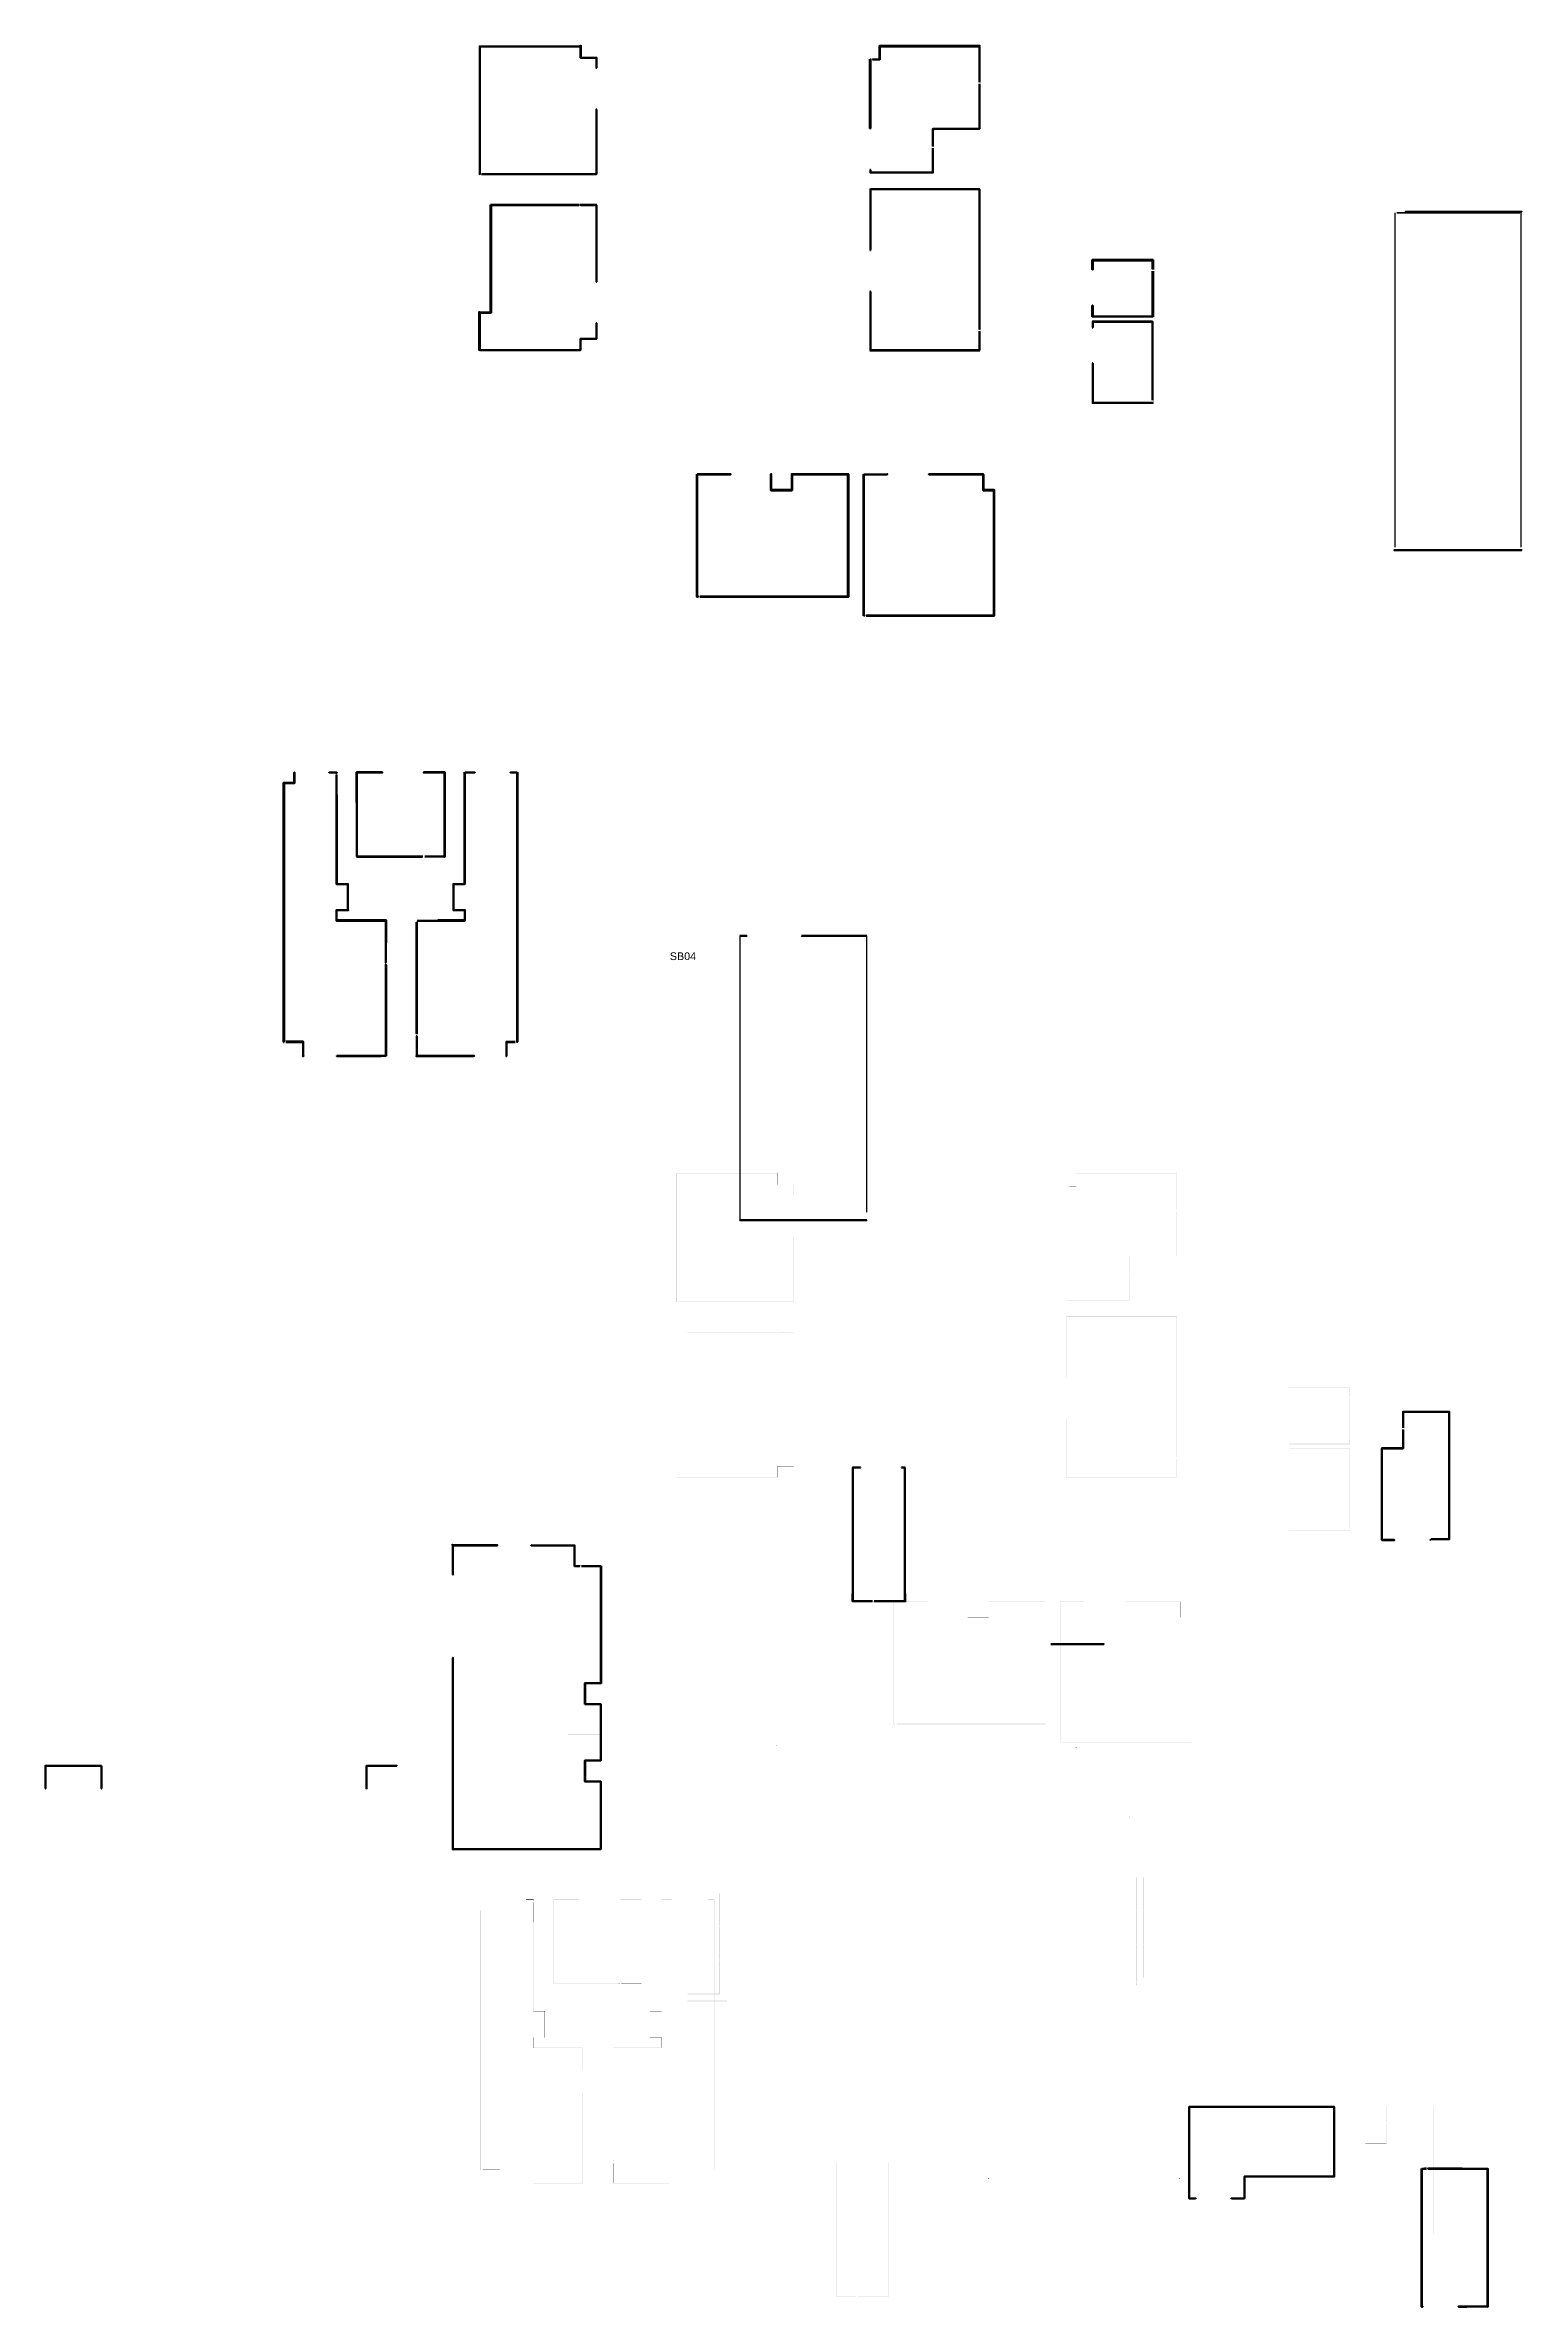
# Model space of a CAD drawing. Header units: millimetres. Extents: x -3817 to 677485, y -22715 to 103890.
# Drawn here: x 380994 to 420079, y 44033 to 103890 of the extents above; entities that cross this region are included whole.
import ezdxf

# ---------------------------------------------------------------- set-up
doc = ezdxf.new("R2010")
doc.units = ezdxf.units.MM
doc.layers.add('PDF _Геометрия', color=7, linetype='Continuous', true_color=0x1d1d1d)
doc.layers.add('PDF _Сплошная заливка', color=7, linetype='Continuous', true_color=0xffffff)
doc.layers.add('PDF _Текст', color=7, linetype='Continuous')
doc.styles.add('PDF GOST-Common', font='arial.ttf')

msp = doc.modelspace()

# ---------------------------------------------------------------- hatches: boundary and pattern name
at = {"layer": 'PDF _Сплошная заливка', "true_color": 0x3f92ba, "transparency": 33554559}
for points in [[(400350, 74022), (400373, 74022), (400373, 74033), (397694, 74033), (397694, 74022), (399599, 74022)], [(397694, 70628), (397700, 70628), (397700, 70639), (397705, 70639), (397705, 74022), (397694, 74022), (397694, 70834)], [(400373, 73733), (400384, 73733), (400384, 74053), (400373, 74053), (400373, 74022)], [(410102, 74022), (410934, 74022), (410934, 74033), (408284, 74033), (408284, 74022), (408602, 74022)], [(409712, 70673), (409712, 70684), (408045, 70684), (408045, 70673), (408602, 70673)], [(410102, 70242), (410934, 70242), (410934, 70253), (408034, 70253), (408034, 70242), (408602, 70242)], [(415315, 68358), (415530, 68358), (415530, 68369), (413921, 68369), (413921, 68358), (414022, 68358)], [(415530, 66863), (415530, 66874), (413921, 66874), (413921, 66863), (414022, 66863)], [(415519, 66732), (415519, 66743), (413921, 66743), (413921, 66732), (414022, 66732)], [(400384, 65973), (400384, 65984), (397705, 65984), (397705, 65973), (399599, 65973)], [(400373, 65984), (400384, 65984), (400384, 66284), (400373, 66284), (400373, 66162)], [(400404, 66273), (400804, 66273), (400804, 66284), (400384, 66284), (400384, 66273)], [(410852, 65973), (410945, 65973), (410945, 65984), (408034, 65984), (408034, 65973), (410102, 65973)], [(415530, 64573), (415530, 64584), (413921, 64584), (413921, 64573), (415315, 64573)], [(403454, 59453), (403465, 59453), (403465, 62703), (403454, 62703), (403454, 59621)], [(404344, 62692), (404344, 62703), (403465, 62703), (403465, 62692), (404100, 62692)], [(405424, 62272), (405964, 62272), (405964, 62283), (405413, 62283), (405413, 62272)], [(407453, 62692), (407453, 62703), (405964, 62703), (405964, 62692), (407101, 62692)], [(407864, 58953), (407875, 58953), (407875, 62692), (407864, 62692), (407864, 59621)], [(411033, 62283), (411044, 62283), (411044, 62692), (411033, 62692), (411033, 62303)], [(393924, 54802), (393924, 54813), (393724, 54813), (393724, 54802), (393913, 54802)], [(394444, 52573), (394455, 52573), (394455, 54813), (394444, 54813), (394444, 54015)], [(398693, 47674), (398704, 47674), (398704, 54802), (398693, 54802), (398693, 48408)], [(393923, 51863), (393924, 51863), (393924, 54208), (393913, 54208), (393913, 51863)], [(394223, 51852), (394223, 51862), (393913, 51863), (393913, 51852), (393944, 51852)], [(394223, 51154), (394224, 51154), (394223, 51862), (394213, 51862), (394213, 51154)], [(397005, 51852), (397315, 51852), (397315, 51863), (397005, 51862), (397005, 51853)], [(393924, 50882), (393923, 51164), (393913, 51164), (393913, 50882), (393923, 50882)], [(395098, 50882), (395218, 50882), (395218, 50893), (393924, 50892), (393924, 50882), (393946, 50882)], [(397284, 50882), (397315, 50882), (397315, 50893), (396029, 50892), (396045, 50882), (396599, 50882)], [(397284, 51154), (397304, 51154), (397304, 51164), (397005, 51164), (397005, 51154)], [(397305, 50893), (397315, 50893), (397315, 51164), (397304, 51164), (397305, 50913)], [(395098, 47293), (395229, 47293), (395229, 47304), (393924, 47304), (393924, 47293)], [(397524, 47293), (397524, 47303), (396040, 47304), (396040, 47293), (396599, 47293)]]:
    msp.add_hatch(color=135, dxfattribs=at).paths.add_polyline_path(points)
h = msp.add_hatch(color=135, dxfattribs=at)
h.paths.add_polyline_path([(400804, 70639), (400804, 72353), (400793, 72353), (400793, 70639)], flags=0)
h.paths.add_polyline_path([(400793, 73453), (400804, 73453), (400804, 73722), (400793, 73722), (400793, 73637)], flags=0)
h = msp.add_hatch(color=135, dxfattribs=at)
h.paths.add_polyline_path([(408050, 73672), (408055, 73672), (408074, 73683), (408050, 73683)], flags=0)
h.paths.add_polyline_path([(408179, 73672), (408240, 73672), (408240, 73683), (408095, 73683), (408101, 73672)], flags=0)
h.paths.add_polyline_path([(408284, 73672), (408284, 73683), (408245, 73683), (408245, 73672)], flags=0)
h = msp.add_hatch(color=135, dxfattribs=at)
h.paths.add_polyline_path([(410934, 71833), (410945, 71833), (410945, 73025), (410934, 73031), (410934, 71844)], flags=0)
h.paths.add_polyline_path([(410945, 73071), (410945, 74053), (410934, 74053), (410934, 73078), (410938, 73075)], flags=0)
h = msp.add_hatch(color=135, dxfattribs=at)
h.paths.add_polyline_path([(409712, 70684), (409712, 71323), (409701, 71330), (409701, 70684)], flags=0)
h.paths.add_polyline_path([(409712, 71370), (409712, 71844), (409701, 71844), (409701, 71376), (409708, 71372)], flags=0)
h = msp.add_hatch(color=135, dxfattribs=at)
h.paths.add_polyline_path([(397750, 70628), (398295, 70631), (398295, 70639), (397756, 70639), (397750, 70629)], flags=0)
h.paths.add_polyline_path([(400804, 70628), (400804, 70639), (398300, 70639), (398300, 70628), (400350, 70628)], flags=0)
h.paths.add_polyline_path([(397710, 70628), (397729, 70629), (397710, 70639), (397705, 70639), (397705, 70628)], flags=0)
h = msp.add_hatch(color=135, dxfattribs=at)
h.paths.add_polyline_path([(408045, 65984), (408045, 67533), (408034, 67533), (408034, 65984)], flags=0)
h.paths.add_polyline_path([(408034, 68633), (408045, 68633), (408045, 70242), (408034, 70242), (408034, 68965)], flags=0)
h = msp.add_hatch(color=135, dxfattribs=at)
h.paths.add_polyline_path([(410945, 65984), (410943, 66476), (410934, 66481), (410934, 65984)], flags=0)
h.paths.add_polyline_path([(410945, 66521), (410945, 70253), (410934, 70253), (410934, 66528), (410943, 66522)], flags=0)
h = msp.add_hatch(color=135, dxfattribs=at)
h.paths.add_polyline_path([(399599, 69822), (399788, 69822), (399788, 69833), (397994, 69833), (397994, 69822), (398099, 69822)], flags=0)
h.paths.add_polyline_path([(400804, 69822), (400804, 69833), (400388, 69833), (400388, 69822), (400793, 69822)], flags=0)
h.paths.add_polyline_path([(400378, 69822), (400383, 69824), (400383, 69833), (400359, 69833), (400375, 69824)], flags=0)
h.paths.add_polyline_path([(400332, 69822), (400338, 69833), (399793, 69833), (399793, 69822), (400053, 69822)], flags=0)
h = msp.add_hatch(color=135, dxfattribs=at)
h.paths.add_polyline_path([(415519, 66863), (415530, 66863), (415530, 68071), (415519, 68077), (415519, 67893)], flags=0)
h.paths.add_polyline_path([(415530, 68117), (415530, 68358), (415519, 68358), (415519, 68123)], flags=0)
h = msp.add_hatch(color=135, dxfattribs=at)
h.paths.add_polyline_path([(415530, 64584), (415529, 64605), (415519, 64611), (415519, 64584)], flags=0)
h.paths.add_polyline_path([(415530, 64651), (415530, 66743), (415519, 66743), (415519, 64658), (415529, 64651)], flags=0)
at = {"layer": 'PDF _Сплошная заливка', "true_color": 0xa9f3f5, "transparency": 33554559}
for points in [[(395005, 63643), (395014, 63643), (395014, 64184), (395005, 64184), (395005, 63797)], [(395483, 60533), (395708, 60533), (395708, 60542), (395279, 60542), (395279, 60533), (395308, 60533)], [(395288, 58483), (395699, 58483), (395699, 58492), (395279, 58492), (395279, 58483)], [(395699, 56133), (395708, 56133), (395708, 57934), (395699, 57934), (395699, 56142)], [(395699, 56133), (395699, 56142), (391787, 56142), (391787, 56133), (394733, 56133)]]:
    msp.add_hatch(color=131, dxfattribs=at).paths.add_polyline_path(points)
h = msp.add_hatch(color=131, dxfattribs=at)
h.paths.add_polyline_path([(395699, 63634), (395699, 63643), (395334, 63643), (395334, 63634), (395483, 63634)], flags=0)
h.paths.add_polyline_path([(395139, 63634), (395144, 63634), (395159, 63643), (395139, 63642)], flags=0)
h.paths.add_polyline_path([(395329, 63634), (395329, 63643), (395186, 63641), (395190, 63634), (395268, 63634)], flags=0)
h.paths.add_polyline_path([(395005, 63634), (395134, 63634), (395134, 63643), (395005, 63643)], flags=0)
at = {"layer": 'PDF _Сплошная заливка', "true_color": 0x3f92ba, "transparency": 33554559}
h = msp.add_hatch(color=135, dxfattribs=at)
h.paths.add_polyline_path([(411033, 62692), (411044, 62692), (411044, 62703), (409594, 62703), (409594, 62692), (410102, 62692)], flags=0)
h.paths.add_polyline_path([(408494, 62692), (408494, 62703), (407864, 62703), (407864, 62692), (407875, 62692)], flags=0)
h = msp.add_hatch(color=135, dxfattribs=at)
h.paths.add_polyline_path([(407464, 59453), (407464, 59464), (403538, 59464), (403532, 59453), (407101, 59453)], flags=0)
h.paths.add_polyline_path([(403485, 59453), (403492, 59464), (403465, 59464), (403465, 59453), (403474, 59453)], flags=0)
at = {"layer": 'PDF _Сплошная заливка', "transparency": 33554559}
h = msp.add_hatch(color=1, dxfattribs=at)
h.paths.add_polyline_path([(395687, 59171), (395687, 59191), (394835, 59190), (394835, 59171), (395086, 59171)], flags=0)
h.paths.add_polyline_path([(394816, 59171), (394816, 59191), (394812, 59190), (394812, 59171)], flags=0)
for points in [[(400376, 58875), (400376, 58879), (400361, 58879), (400361, 58894), (400356, 58894), (400356, 58875), (400372, 58875)], [(408283, 58825), (408287, 58825), (408287, 58845), (408283, 58845), (408283, 58829), (408268, 58829), (408268, 58825), (408272, 58825)], [(409689, 56986), (409689, 57001), (409705, 57001), (409705, 57006), (409686, 57005), (409686, 56986)], [(409896, 52539), (409896, 52622), (409877, 52622), (409877, 52638), (409896, 52638), (409896, 53622), (409882, 53622), (409882, 53638), (409896, 53638), (409896, 54522), (409877, 54522), (409877, 54538), (409896, 54538), (409896, 55399), (409876, 55399), (409877, 52539), (409882, 52539)], [(397993, 52119), (399038, 52119), (399038, 52139), (397996, 52139), (397996, 52125), (397993, 52125)], [(398857, 52301), (398857, 52321), (397996, 52321), (397996, 52301), (398087, 52301)], [(417730, 45950), (417738, 45950), (417738, 49340), (417730, 49340), (417730, 45958)], [(415945, 48361), (416497, 48361), (416497, 48369), (415937, 48369), (415937, 48361)], [(401932, 44310), (401940, 44310), (401940, 47852), (401932, 47852), (401932, 44510)], [(403314, 44318), (403322, 44318), (403322, 47852), (403314, 47852), (403314, 44778)], [(405966, 47425), (405966, 47445), (405952, 47445), (405952, 47440), (405947, 47440), (405947, 47425), (405952, 47425)], [(411036, 47426), (411036, 47440), (411032, 47440), (411032, 47445), (411016, 47445), (411016, 47426), (411032, 47426)]]:
    msp.add_hatch(color=1, dxfattribs=at).paths.add_polyline_path(points)
at = {"layer": 'PDF _Сплошная заливка', "true_color": 0x3f92ba, "transparency": 33554559}
h = msp.add_hatch(color=135, dxfattribs=at)
h.paths.add_polyline_path([(411324, 58953), (411324, 58964), (407938, 58964), (407932, 58953), (410102, 58953)], flags=0)
h.paths.add_polyline_path([(407885, 58953), (407892, 58964), (407875, 58964), (407875, 58953)], flags=0)
at = {"layer": 'PDF _Сплошная заливка', "transparency": 33554559}
h = msp.add_hatch(color=1, dxfattribs=at)
h.paths.add_polyline_path([(410058, 52731), (410078, 52731), (410078, 53622), (410058, 53622)], flags=0)
h.paths.add_polyline_path([(410058, 53638), (410078, 53638), (410078, 54522), (410058, 54522), (410058, 54122)], flags=0)
h.paths.add_polyline_path([(410058, 54538), (410078, 54538), (410078, 55399), (410058, 55399)], flags=0)
at = {"layer": 'PDF _Сплошная заливка', "true_color": 0x3f92ba, "transparency": 33554559}
h = msp.add_hatch(color=135, dxfattribs=at)
h.paths.add_polyline_path([(392525, 47669), (392525, 47670), (392514, 47669)], flags=0)
h.paths.add_polyline_path([(392514, 47681), (392525, 47681), (392525, 54522), (392514, 54522), (392514, 48408)], flags=0)
h = msp.add_hatch(color=135, dxfattribs=at)
h.paths.add_polyline_path([(393913, 54208), (393924, 54208), (393924, 54741), (393913, 54734), (393913, 54474)], flags=0)
h.paths.add_polyline_path([(393913, 54781), (393924, 54787), (393924, 54802), (393913, 54802), (393913, 54798)], flags=0)
h = msp.add_hatch(color=135, dxfattribs=at)
h.paths.add_polyline_path([(396599, 54802), (396773, 54802), (396773, 54813), (396224, 54813), (396224, 54802)], flags=0)
h.paths.add_polyline_path([(395124, 54802), (395124, 54813), (394455, 54813), (394455, 54802), (395098, 54802)], flags=0)
h = msp.add_hatch(color=135, dxfattribs=at)
h.paths.add_polyline_path([(398693, 54802), (398704, 54802), (398704, 54813), (398524, 54813), (398524, 54802)], flags=0)
h.paths.add_polyline_path([(397304, 54802), (397574, 54802), (397574, 54813), (397304, 54813)], flags=0)
at = {"layer": 'PDF _Сплошная заливка', "transparency": 33554559}
h = msp.add_hatch(color=1, dxfattribs=at)
h.paths.add_polyline_path([(398836, 52300), (398856, 52300), (398856, 53202), (398836, 53202)], flags=0)
h.paths.add_polyline_path([(398836, 53218), (398856, 53218), (398856, 54102), (398836, 54102)], flags=0)
h.paths.add_polyline_path([(398836, 54118), (398856, 54118), (398856, 54979), (398836, 54979), (398836, 54122)], flags=0)
at = {"layer": 'PDF _Сплошная заливка', "true_color": 0x3f92ba, "transparency": 33554559}
h = msp.add_hatch(color=135, dxfattribs=at)
h.paths.add_polyline_path([(396774, 52573), (396784, 52573), (396784, 52584), (396774, 52584)], flags=0)
h.paths.add_polyline_path([(396174, 52573), (396174, 52584), (394455, 52584), (394455, 52573), (395098, 52573)], flags=0)
h = msp.add_hatch(color=135, dxfattribs=at)
h.paths.add_polyline_path([(396242, 52573), (396774, 52573), (396773, 52584), (396248, 52584)], flags=0)
h.paths.add_polyline_path([(396195, 52573), (396202, 52584), (396174, 52584), (396174, 52573), (396184, 52573)], flags=0)
h = msp.add_hatch(color=135, dxfattribs=at)
h.paths.add_polyline_path([(395229, 47304), (395229, 49698), (395218, 49698), (395218, 47304)], flags=0)
h.paths.add_polyline_path([(395218, 50298), (395229, 50298), (395229, 50893), (395218, 50893), (395218, 50882)], flags=0)
at = {"layer": 'PDF _Сплошная заливка', "transparency": 33554559}
h = msp.add_hatch(color=1, dxfattribs=at)
h.paths.add_polyline_path([(416497, 48361), (416505, 48361), (416505, 48860), (416497, 48865), (416497, 48369)], flags=0)
h.paths.add_polyline_path([(416505, 48906), (416505, 49332), (416497, 49332), (416497, 48911), (416502, 48908)], flags=0)
at = {"layer": 'PDF _Сплошная заливка', "true_color": 0x3f92ba, "transparency": 33554559}
h = msp.add_hatch(color=135, dxfattribs=at)
h.paths.add_polyline_path([(396029, 47304), (396040, 47304), (396040, 47830), (396029, 47837), (396029, 47304)], flags=0)
h.paths.add_polyline_path([(396040, 47877), (396040, 47904), (396029, 47904), (396029, 47883)], flags=0)
h = msp.add_hatch(color=135, dxfattribs=at)
h.paths.add_polyline_path([(393024, 47670), (393024, 47681), (392571, 47681), (392571, 47670), (392848, 47670)], flags=0)
h.paths.add_polyline_path([(392526, 47670), (392526, 47681), (392514, 47681), (392514, 47670)], flags=0)
at = {"layer": 'PDF _Сплошная заливка', "transparency": 33554559}
h = msp.add_hatch(color=1, dxfattribs=at)
h.paths.add_polyline_path([(403322, 47852), (403322, 47860), (403236, 47860), (403236, 47852), (403314, 47852)], flags=0)
h.paths.add_polyline_path([(401932, 47852), (402136, 47852), (402136, 47860), (401932, 47860)], flags=0)
at = {"layer": 'PDF _Сплошная заливка', "true_color": 0xa9f3f5, "transparency": 33554559}
h = msp.add_hatch(color=131, dxfattribs=at)
h.paths.add_polyline_path([(419175, 47684), (419184, 47684), (419184, 47693), (417594, 47693), (417594, 47684), (418621, 47684)], flags=0)
h.paths.add_polyline_path([(417424, 47684), (417554, 47685), (417554, 47693), (417424, 47693)], flags=0)
at = {"layer": 'PDF _Сплошная заливка', "transparency": 33554559}
h = msp.add_hatch(color=1, dxfattribs=at)
h.paths.add_polyline_path([(402499, 44310), (403332, 44310), (403332, 44318), (402504, 44318), (402501, 44314)], flags=0)
h.paths.add_polyline_path([(402453, 44310), (402458, 44318), (401940, 44318), (401940, 44310), (402442, 44310)], flags=0)
at = {"layer": 'PDF _Сплошная заливка', "true_color": 0xa9f3f5, "transparency": 33554559}
h = msp.add_hatch(color=131, dxfattribs=at)
h.paths.add_polyline_path([(419184, 44033), (419184, 44042), (418404, 44042), (418404, 44033), (418621, 44033)], flags=0)
h.paths.add_polyline_path([(417454, 44033), (417454, 44042), (417433, 44042), (417433, 44033)], flags=0)

# ---------------------------------------------------------------- linework, layer by layer
at = {"layer": 'PDF _Геометрия', "color": 135, "lineweight": 9, "true_color": 0x3f92ba}
for points in [[(395163, 103870), (392484, 103870), (392484, 103859), (392484, 100465), (392490, 100465)], [(395174, 103890), (395163, 103890)], [(395594, 103290), (395594, 103559), (395594, 103570), (395174, 103570)], [(405734, 102908), (405734, 103870), (405734, 103890), (405723, 103890)], [(402835, 103520), (402824, 103520)], [(402864, 103520), (402840, 103520)], [(403030, 103520), (402885, 103520)], [(403074, 103520), (403035, 103520)], [(404522, 101670), (405723, 101670), (405734, 101670), (405734, 102862)], [(393090, 100465), (395594, 100465), (395594, 100476), (395594, 102190)], [(402824, 100590), (402824, 100510), (402835, 100510), (404502, 100510), (404502, 100521), (404502, 101160)], [(404502, 101206), (404502, 101670)], [(392495, 100465), (392519, 100465)], [(392540, 100465), (393085, 100465)], [(405734, 96358), (405734, 100090), (405723, 100090), (402824, 100090), (402824, 100079), (402824, 98470)], [(392784, 99670), (392784, 99659)], [(395594, 97630), (395594, 99659), (395594, 99670)], [(408711, 98206), (408711, 98195)], [(402824, 97370), (402824, 95821), (402824, 95810)], [(392495, 96840), (392484, 96840)], [(395194, 96110), (395594, 96110), (395594, 96121), (395594, 96530)], [(410319, 96711), (410319, 96700), (408711, 96700), (408722, 96700)], [(408711, 96700), (408711, 96711)], [(408711, 96580), (408711, 96569), (408711, 96421)], [(410319, 96700), (410308, 96700)], [(410308, 96580), (410319, 96580), (410319, 94488)], [(392484, 95810), (392495, 95810), (395174, 95810), (395174, 95821), (395174, 96110)], [(405734, 95810), (405734, 95821), (405734, 96312)], [(410319, 94442), (410319, 94421), (410319, 94410), (408711, 94410), (408711, 94421), (408711, 95471)]]:
    msp.add_lwpolyline(points, dxfattribs=at)
at = {"layer": 'PDF _Геометрия', "color": 135, "lineweight": 70, "true_color": 0x3f92ba}
for points in [[(392500, 100476), (392495, 100476), (392495, 103859), (395163, 103859), (395163, 103570), (395163, 103559), (395583, 103559), (395583, 103290), (395594, 103290)], [(395163, 103890), (395163, 103870)], [(395174, 103570), (395174, 103890)], [(402891, 103509), (403074, 103509), (403085, 103509), (403085, 103859), (405723, 103859), (405723, 102914)], [(405723, 103890), (405723, 103870), (403074, 103870), (403074, 103859), (403074, 103520)], [(402824, 103520), (402824, 101690), (402835, 101690), (402835, 103509), (402845, 103509)], [(405723, 102868), (405723, 101681), (404502, 101681), (404491, 101681), (404491, 101213)], [(395594, 102190), (395583, 102190), (395583, 100476), (392546, 100476)], [(404491, 101167), (404491, 100521), (402835, 100521), (402835, 100590), (402824, 100590)], [(404502, 101670), (404522, 101670)], [(402824, 98470), (402835, 98470), (402835, 100079), (405723, 100079), (405723, 96364)], [(394578, 99670), (392784, 99670)], [(392784, 99659), (395122, 99659)], [(395128, 99670), (394583, 99670)], [(395173, 99670), (395149, 99670)], [(395168, 99659), (395583, 99659), (395583, 97630), (395594, 97630)], [(395594, 99670), (395178, 99670)], [(408711, 98206), (408722, 98206), (408722, 97951), (408711, 97951), (408711, 98206), (410319, 98206), (410319, 98195), (410319, 97954)], [(410308, 97960), (410308, 98195), (408711, 98195)], [(410308, 96700), (410308, 97914)], [(410319, 97908), (410319, 96700)], [(405723, 96318), (405723, 95821), (402835, 95821), (402835, 97370), (402824, 97370)], [(408711, 96700), (408711, 97001), (408722, 97001), (408722, 96700)], [(392484, 96840), (392484, 95810)], [(395594, 96530), (395583, 96530), (395583, 96121), (395174, 96121), (395163, 96121), (395163, 95821), (392495, 95821), (392495, 96840)], [(408711, 96711), (410319, 96711)], [(408711, 96580), (410308, 96580)], [(410308, 94494), (410308, 96569), (408722, 96569), (408722, 96421), (408711, 96421)], [(395174, 96110), (395194, 96110)], [(402824, 95810), (405734, 95810)], [(408711, 95471), (408722, 95471), (408722, 94421), (410308, 94421), (410308, 94448)]]:
    msp.add_lwpolyline(points, dxfattribs=at)
at = {"layer": 'PDF _Геометрия', "color": 135, "lineweight": 60, "true_color": 0x3f92ba}
for points in [[(402845, 103509), (402835, 103509)], [(403035, 103509), (402891, 103509)], [(392495, 101066), (392495, 100476), (392500, 100476)], [(392546, 100476), (393090, 100476)], [(395122, 99659), (394578, 99659)], [(395178, 99659), (395168, 99659)], [(398275, 89290), (398255, 89290), (398244, 89290), (398244, 92540)], [(398255, 92540), (399134, 92540), (399134, 92529), (399134, 92540)], [(398255, 89458), (398255, 92529), (398255, 89301), (398282, 89301), (398255, 89301)], [(398255, 92529), (399134, 92529), (398255, 92529)], [(400214, 92540), (400214, 92120), (400754, 92120), (400754, 92529), (400754, 92540), (402243, 92540), (402254, 92540), (402254, 89301), (402254, 89290), (398321, 89290)], [(400203, 92124), (400203, 92540), (400203, 92120), (400203, 92109), (400754, 92109), (400765, 92109), (400765, 92529), (402243, 92529), (400754, 92529)], [(400203, 92540), (400214, 92540), (400203, 92540)], [(400765, 92125), (400765, 92529)], [(402243, 89301), (402243, 92529), (402243, 89301)], [(402654, 92540), (402654, 92529), (402654, 88790)], [(403284, 92529), (403284, 92540), (403284, 92529), (402665, 92529)], [(402665, 92529), (402665, 88801), (402665, 92529)], [(405834, 92529), (405834, 92120), (406103, 92120), (406114, 92120), (406114, 88801), (406114, 88790), (402721, 88790)], [(404384, 92540), (404384, 92529), (404384, 92540), (405834, 92540)], [(405823, 92529), (404384, 92529), (405823, 92529)], [(405823, 92125), (405823, 92529), (405823, 92120), (405823, 92109), (406103, 92109), (406103, 88801), (406103, 92120)], [(400213, 92109), (400749, 92109)], [(405838, 92109), (406103, 92109)], [(398328, 89301), (402243, 89301), (398328, 89301)], [(402675, 88790), (402665, 88790)], [(402728, 88801), (406103, 88801), (402728, 88801)], [(387316, 77518), (387304, 77518), (387304, 84359), (387304, 84370), (387584, 84370), (387584, 84639), (387595, 84639), (387595, 84359), (387584, 84359), (387315, 84359)], [(387595, 84368), (387595, 84639), (387584, 84639)], [(388714, 84650), (388714, 84639), (388514, 84639), (388514, 84650), (388514, 84639)], [(388703, 84639), (388714, 84639)], [(389013, 81689), (388703, 81689), (388703, 81700), (388703, 84045), (388703, 84571), (388703, 81704)], [(389234, 83851), (389234, 84650), (389245, 84650), (389914, 84650), (389914, 84639), (389914, 84650)], [(389245, 84639), (389245, 82421), (389245, 84639)], [(389245, 84639), (389914, 84639), (389245, 84639)], [(391014, 84650), (391014, 84639), (391014, 84650), (391563, 84650), (391574, 84650), (391574, 82421), (391574, 82410), (391564, 82410), (391564, 82421)], [(391563, 84639), (391014, 84639), (391563, 84639)], [(391563, 84639), (391563, 82421), (391563, 84650)], [(392094, 84650), (392094, 84639), (392094, 81700)], [(392364, 84639), (392364, 84650), (392364, 84639), (392105, 84639)], [(392105, 84639), (392105, 81700), (392105, 84639)], [(393483, 84639), (393314, 84639), (393314, 84650), (393314, 84639)], [(393483, 77511), (393483, 84639), (393483, 77511)], [(393494, 77511), (393494, 84639), (393494, 84650)], [(387315, 84359), (387315, 77518), (387315, 84359)], [(388714, 84045), (388703, 84045), (388714, 84045), (388714, 81700)], [(389234, 82410), (389245, 82410), (390964, 82410), (390964, 82421), (390964, 82410)], [(391038, 82421), (391564, 82421), (391564, 82410)], [(388711, 81689), (389003, 81689)], [(389003, 81690), (389003, 81001), (388714, 81001), (389014, 81001), (389014, 80991), (389014, 81001)], [(389003, 80991), (389003, 81699)], [(392105, 81700), (392105, 81689), (391794, 81689)], [(391804, 81699), (391804, 80991)], [(392089, 81001), (391804, 81001), (391804, 81690)], [(391804, 81689), (392095, 81689)], [(388711, 81001), (388714, 81001), (388703, 81001), (388703, 80719), (388714, 80719), (390008, 80719), (390008, 80135), (390008, 79609), (390008, 80114)], [(388703, 80986), (388703, 80728)], [(391794, 81001), (392094, 81001), (392094, 80990), (392094, 81001), (392105, 81001), (392105, 80730), (392094, 80730)], [(392105, 80734), (392105, 80986)], [(388714, 80730), (390008, 80730), (390019, 80730), (390019, 80135), (390008, 80135), (390019, 80135)], [(388719, 80719), (390008, 80719)], [(390830, 78235), (390830, 77741), (390819, 77741), (390819, 80683)], [(390830, 80048), (390830, 80676), (390830, 80550), (390830, 80676), (390830, 77741), (390830, 77713)], [(391389, 80730), (392105, 80730), (392105, 80719), (390835, 80719)], [(391389, 80719), (392090, 80719)], [(390830, 79353), (390830, 80032)], [(390008, 78172), (390008, 77141), (390008, 79535), (390008, 79563), (390008, 79348)], [(390019, 77130), (390019, 77141), (390019, 79535), (390008, 79535), (390019, 79535)], [(390008, 79332), (390008, 78188)], [(390830, 78251), (390830, 79337)], [(387316, 77507), (387304, 77507), (387304, 77518)], [(387304, 77506), (387315, 77506)], [(387361, 77518), (387814, 77518), (387361, 77518)], [(387361, 77507), (387814, 77507), (387361, 77507)], [(387814, 77518), (387825, 77518), (387825, 77141), (387825, 77508)], [(390819, 77741), (390830, 77741)], [(390830, 77311), (390830, 77667), (390830, 77141), (392351, 77141), (392351, 77140), (392314, 77140), (392314, 77130), (392314, 77140), (392324, 77140)], [(393214, 77130), (393203, 77130), (393203, 77517), (393214, 77517), (393214, 77517)], [(393436, 77517), (393214, 77517), (393436, 77517)], [(393436, 77506), (393214, 77506)], [(393481, 77517), (393481, 77506), (393481, 77517)], [(393494, 77511), (393483, 77511), (393494, 77511)], [(387833, 77130), (387814, 77130), (387814, 77141), (387833, 77141), (387825, 77141), (387814, 77141)], [(389888, 77130), (388714, 77130), (388714, 77141), (390008, 77141)], [(389888, 77141), (388719, 77141)], [(392314, 77140), (392314, 77130), (392324, 77130), (392314, 77130), (390830, 77130), (390819, 77130), (390819, 77141), (390830, 77141), (390819, 77141)], [(392324, 77141), (392314, 77141), (392324, 77141)]]:
    msp.add_lwpolyline(points, dxfattribs=at)
at = {"layer": 'PDF _Геометрия', "color": 135, "lineweight": 70, "true_color": 0x3f92ba}
for points in [[(392784, 99670), (392784, 96820), (392795, 96820), (392795, 99670)], [(392795, 96820), (392484, 96820), (392484, 96809), (392795, 96809)]]:
    msp.add_lwpolyline(points, close=True, dxfattribs=at)
at = {"layer": 'PDF _Геометрия', "color": 5, "lineweight": 30}
for points in [[(416719, 99456), (416719, 90606)], [(420059, 90606), (420059, 99456)], [(399383, 80315), (399383, 72796)], [(402743, 73006), (402743, 80315)]]:
    msp.add_lwpolyline(points, dxfattribs=at)
msp.add_lwpolyline([(420029, 99456), (416769, 99456)], close=True, dxfattribs=at)
at = {"layer": 'PDF _Геометрия', "color": 5, "lineweight": 40}
for points in [[(417008, 99485), (417008, 99486), (420068, 99486), (420068, 99485)], [(420079, 90527), (416699, 90527), (416699, 90528), (420079, 90528)]]:
    msp.add_lwpolyline(points, close=True, dxfattribs=at)
at = {"layer": 'PDF _Геометрия', "color": 135, "lineweight": 60, "true_color": 0x3f92ba}
for points in [[(402665, 88801), (402682, 88801)], [(388703, 84639), (388703, 84617)], [(390992, 82421), (389245, 82421), (390964, 82421)], [(388714, 80990), (388714, 81001)]]:
    msp.add_lwpolyline(points, close=True, dxfattribs=at)
at = {"layer": 'PDF _Геометрия', "color": 5, "lineweight": 53}
for points in [[(399383, 80315), (399563, 80315), (399563, 80316), (399383, 80316)], [(401013, 80316), (401013, 80315), (402743, 80315)]]:
    msp.add_lwpolyline(points, dxfattribs=at)
at = {"layer": 'PDF _Геометрия', "color": 5, "lineweight": 9}
for points in [[(399383, 80316), (399383, 80315)], [(402743, 80315), (402743, 80316), (401013, 80316)]]:
    msp.add_lwpolyline(points, dxfattribs=at)
at = {"layer": 'PDF _Геометрия', "color": 5, "lineweight": 53}
msp.add_lwpolyline([(402742, 72796), (399384, 72796), (399384, 72795), (402742, 72795)], close=True, dxfattribs=at)
at = {"layer": 'PDF _Геометрия', "color": 5, "lineweight": 40}
msp.add_lwpolyline([(399384, 72795), (399384, 72795), (399384, 72796), (399384, 72796)], dxfattribs=at)
at = {"layer": 'PDF _Геометрия', "color": 1, "lineweight": 9}
for points in [[(417679, 64348), (417679, 64340), (418161, 64340), (418169, 64340), (418169, 67730), (418161, 67730), (416929, 67730), (416929, 67722), (416929, 67301)], [(416929, 67254), (416929, 66759)], [(416369, 66759), (416369, 66751), (416369, 64320), (416377, 64320)], [(402363, 66250), (402363, 66242), (402363, 62900)], [(403753, 62900), (403753, 66242), (403753, 66250)], [(417654, 64320), (417659, 64320), (417659, 64328)], [(402363, 62700), (402371, 62700), (402884, 62700)], [(402931, 62700), (403763, 62700)]]:
    msp.add_lwpolyline(points, dxfattribs=at)
at = {"layer": 'PDF _Геометрия', "color": 1, "lineweight": 53}
for points in [[(416937, 67296), (416937, 67722), (418161, 67722), (418161, 64348), (417679, 64348)], [(416377, 64320), (416704, 64320), (416704, 64328), (416377, 64328), (416377, 66751), (416929, 66751), (416937, 66751), (416937, 67250)], [(416929, 66759), (416369, 66759)], [(402889, 62708), (402371, 62708), (402371, 66242), (402568, 66242), (402568, 66250), (402363, 66250)], [(403753, 66250), (403668, 66250), (403668, 66242), (403745, 66242), (403745, 62708), (402935, 62708)], [(417659, 64328), (417654, 64328), (417654, 64320)], [(402363, 62900), (402363, 62700)], [(403763, 62700), (403763, 62708), (403753, 62708), (403753, 62900)], [(407622, 61572), (409012, 61572), (407613, 61572)], [(409012, 61579), (409012, 61572), (409012, 61579)], [(381001, 57760), (381001, 58352), (381001, 57750), (380994, 57750)], [(382484, 58352), (381001, 58352), (382484, 58352)], [(382492, 57750), (382484, 57750), (382484, 58352)], [(389502, 57760), (389502, 58352), (389502, 57750), (389494, 57750), (389494, 58352)], [(390298, 58352), (389502, 58352), (390298, 58352)], [(390298, 58359), (390298, 58352), (390298, 58359)]]:
    msp.add_lwpolyline(points, dxfattribs=at)
at = {"layer": 'PDF _Геометрия', "color": 131, "lineweight": 70, "true_color": 0xa9f3f5}
for points in [[(391778, 63412), (391787, 63412), (391787, 64184), (392958, 64184), (392958, 64193), (391787, 64193), (391787, 64213)], [(391778, 64213), (391778, 64193)], [(393858, 64193), (393858, 64184), (395005, 64184), (395005, 63643), (395005, 63634), (395144, 63634)], [(395034, 63643), (395014, 63643)], [(395190, 63634), (395699, 63634), (395699, 60533)], [(395708, 60533), (395708, 63643)], [(395708, 60542), (395279, 60542), (395279, 60533), (395279, 59984), (395288, 59984), (395699, 59984), (395699, 58492), (395279, 58492), (395279, 58483), (395279, 57934), (395288, 57934), (395699, 57934), (395699, 56142), (391787, 56142), (391787, 56133), (391787, 61213), (391778, 61213)], [(395288, 59993), (395288, 60533), (395308, 60533)], [(395288, 57943), (395288, 58483), (395308, 58483)]]:
    msp.add_lwpolyline(points, dxfattribs=at)
at = {"layer": 'PDF _Геометрия', "color": 131, "lineweight": 9, "true_color": 0xa9f3f5}
for points in [[(391787, 64213), (391778, 64213)], [(391778, 64193), (391778, 63412)], [(395014, 63643), (395014, 64184), (395014, 64193), (393858, 64193)], [(395134, 63643), (395034, 63643)], [(395159, 63643), (395139, 63643)], [(395329, 63643), (395185, 63643)], [(395708, 63643), (395699, 63643), (395334, 63643)], [(391778, 61213), (391778, 56133), (391787, 56133), (395699, 56133), (395708, 56133), (395708, 57934), (395708, 57943), (395686, 57943), (395288, 57943)], [(395308, 60533), (395708, 60533), (395708, 60542)], [(395699, 60533), (395708, 60533)], [(395308, 58483), (395699, 58483), (395708, 58483), (395708, 59984), (395708, 59993), (395686, 59993), (395288, 59993)]]:
    msp.add_lwpolyline(points, dxfattribs=at)
at = {"layer": 'PDF _Геометрия', "color": 131, "lineweight": 60, "true_color": 0xa9f3f5}
for points in [[(393853, 64193), (393858, 64193), (393858, 64184), (393853, 64184)], [(395144, 63634), (395134, 63634)], [(395334, 63634), (395190, 63634)], [(417424, 47693), (417424, 47684), (417424, 44033), (417433, 44033), (417454, 44033), (417454, 44042), (417454, 44033)], [(417554, 47684), (417433, 47684)], [(417433, 47684), (417433, 44042), (417433, 47684)], [(417554, 47693), (417504, 47693), (417554, 47693)], [(419175, 47684), (417594, 47684), (418621, 47684)], [(419175, 44042), (419175, 47684), (419175, 44034), (419184, 44034), (419184, 47684), (419184, 47693)], [(417433, 44042), (417454, 44042), (417433, 44042)], [(418621, 44033), (418404, 44033), (418404, 44042), (418404, 44033)], [(419175, 44042), (418404, 44042), (419184, 44042), (419184, 44033)]]:
    msp.add_lwpolyline(points, dxfattribs=at)
at = {"layer": 'PDF _Геометрия', "color": 103, "lineweight": 9, "true_color": 0x73b588}
for points in [[(412763, 47472), (415115, 47472), (415123, 47472), (415123, 49331), (415115, 49331), (411263, 49331), (411263, 49323), (411263, 49191), (411263, 49138), (411263, 48873)], [(411418, 49331), (411267, 49331), (411267, 49323), (411267, 49191), (411267, 49138), (411267, 48077)], [(411263, 48652), (411263, 46892), (411271, 46892), (411391, 46892), (411443, 46892)], [(411267, 47928), (411267, 46892), (411275, 46892), (411396, 46892), (411418, 46892)], [(412393, 46892), (412743, 46892), (412743, 46900), (412743, 47472)]]:
    msp.add_lwpolyline(points, dxfattribs=at)
at = {"layer": 'PDF _Геометрия', "color": 103, "lineweight": 70, "true_color": 0x73b588}
for points in [[(411271, 48869), (411271, 49323), (415115, 49323), (415115, 47480), (412743, 47480), (412735, 47480), (412735, 46900), (412393, 46900), (412393, 46892)], [(411275, 48081), (411275, 49323), (411418, 49323)], [(411443, 46892), (411443, 46900), (411271, 46900), (411271, 48656)], [(411418, 46900), (411275, 46900), (411275, 47924)], [(412743, 47472), (412763, 47472)]]:
    msp.add_lwpolyline(points, dxfattribs=at)
at = {"layer": 'PDF _Геометрия', "color": 131, "lineweight": 60, "true_color": 0xa9f3f5}
msp.add_lwpolyline([(418504, 47693), (417594, 47693)], close=True, dxfattribs=at)
at = {"layer": 'PDF _Сплошная заливка', "color": 5, "lineweight": 35, "transparency": 33554559}
for points in [[(420068, 99485), (420068, 99486), (419613, 99485)], [(420079, 90527), (420079, 90528), (419613, 90527)], [(399563, 80315), (399563, 80316), (399383, 80315)]]:
    msp.add_solid(points, dxfattribs=at)

# ---------------------------------------------------------------- texts
at = {"layer": 'PDF _Текст', "color": 1, "insert": (397528, 79777), "char_height": 203.2, "attachment_point": 4, "style": 'PDF GOST-Common'}
msp.add_mtext('SB04', dxfattribs=at)

doc.saveas('drawing.dxf')
